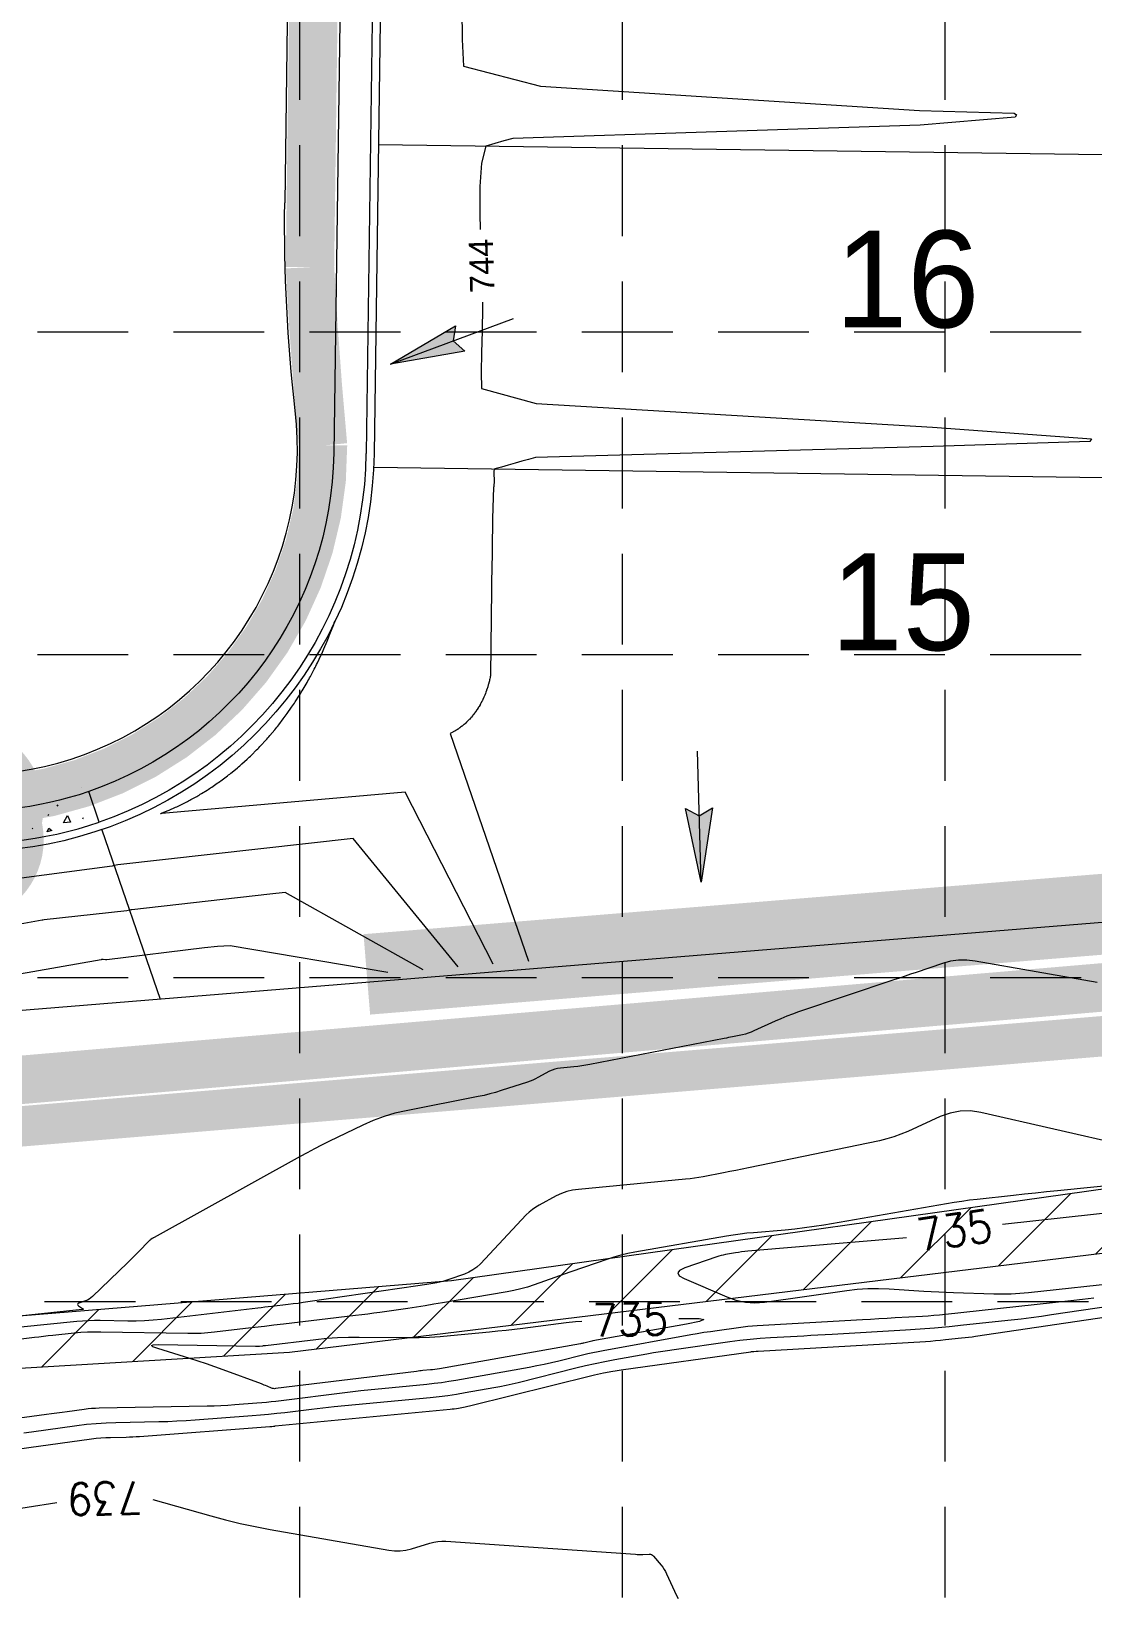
# Model space of a CAD drawing. Header units: feet. Extents: x 46644 to 49208, y 46045 to 47649.
# Drawn here: x 48372.6 to 48504.1, y 46330.1 to 46524.1 of the extents above; entities that cross this region are included whole.
import ezdxf
from ezdxf.enums import TextEntityAlignment as Align

# ---------------------------------------------------------------- set-up
doc = ezdxf.new("R2010")
doc.units = ezdxf.units.FT
doc.header["$MEASUREMENT"] = 0
doc.linetypes.add('DGN Style 3', pattern=[33.544038, 23.960027, -9.584011])
doc.linetypes.add('HIDDEN', pattern=[0.375, 0.25, -0.125])
for name, color, linetype, lineweight in [('06213 - LEVE 12', 1, 'Continuous', 0), ('EC', 35, 'Continuous', 0), ('Level 11', 1, 'Continuous', 0), ('Level 13', 1, 'Continuous', 0), ('Level 15', 1, 'Continuous', 0), ('Level 29', 1, 'Continuous', 0), ('Level 4', 1, 'Continuous', 0), ('Level 45', 1, 'Continuous', 0), ('Level 52', 1, 'Continuous', 0), ('LIMITS OF DISTURBANCE', 1, 'HIDDEN', 0), ('PC', 35, 'Continuous', 0), ('STORM', 5, 'Continuous', 0), ('WATER', 5, 'Continuous', 0)]:
    doc.layers.add(name, color=color, linetype=linetype, lineweight=lineweight)
for name, color, linetype in [('EROSION BLANKET', 84, 'Continuous'), ('GRID', 254, 'HIDDEN'), ('LEGEND', 7, 'Continuous'), ('SILT FENCE', 200, 'Continuous')]:
    doc.layers.add(name, color=color, linetype=linetype)
doc.styles.add('Style-STANDARD', font='STANDARD.shx')
doc.styles.add('Style-WORKING', font='WORKING.shx')
doc.styles.add('SURVEY', font='surveyor.shx')

msp = doc.modelspace()

# ---------------------------------------------------------------- hatches: boundary and pattern name
at = {"layer": 'Level 15', "linetype": 'Continuous', "lineweight": 0}
h = msp.add_hatch(dxfattribs=at)
h.set_pattern_fill('CONCRT', style=0)
h.set_pattern_definition([(65.009, (48352.87474, 46440.192), (-8.5075, -16.5926), [0.49254, -100.1936]), (-37.1792, (48353.0828, 46440.6384), (-42.5375, 33.1852), [0.44947, -95.6504]), (-161.993, (48353.441, 46440.3668), (-17.015, -8.2963), [0.5926, -26.2445]), (81.6658, (48355.3871, 46438.3651), (-8.5075, -49.7778), [1.0248, -57.6691]), (-47.0086, (48355.5357, 46439.3791), (-76.5675, 82.963), [0.9081, -123.85574]), (-156.0941, (48356.1549, 46438.71484), (-76.5675, -33.1852), [0.826, -101.53803]), (62.854, (48351.0064, 46442.5805), (0, -8.2963), [1.0248, -17.6217]), (-65.4985, (48351.474, 46443.4924), (-25.5225, 58.0741), [0.9248, -81.131]), (-174.9338, (48351.8576, 46442.6509), (-8.5075, 0), [0.83634, -93.1132]), (-56.873, (48355.6241, 46441.9233), (-42.5375, 66.3704), [0.1281, -108.84326]), (66.2754, (48357.6132, 46443.4684), (-17.015, -41.4815), [0.1749, -63.2601]), (66.2754, (48354.8426, 46436.4887), (-17.015, -41.4815), [0.1749, -63.2601]), (66.2754, (48353.2264, 46438.5488), (-17.015, -41.4815), [0.1749, -63.2601]), (-83.4998, (48357.449, 46438.1027), (0, -8.2963), [0.1608, -74.989]), (66.2754, (48353.404, 46443.06), (-17.015, -41.4815), [0.1749, -63.2601]), (66.2754, (48350.5269, 46439.277), (-17.015, -41.4815), [0.1749, -63.2601]), (65.009, (48350.56244, 46437.4122), (-8.5075, -16.5926), [0.49254, -100.1936]), (-37.1792, (48350.7705, 46437.8586), (-42.5375, 33.1852), [0.44947, -95.6504]), (-161.993, (48351.1286, 46437.587), (-17.015, -8.2963), [0.5926, -26.2445]), (65.009, (48357.48894, 46441.4615), (-8.5075, -16.5926), [0.49254, -100.1936]), (-37.1792, (48357.697, 46441.90795), (-42.5375, 33.1852), [0.44947, -95.6504]), (-161.993, (48358.0551, 46441.6363), (-17.015, -8.2963), [0.5926, -26.2445]), (-56.873, (48350.2248, 46444.7445), (-42.5375, 66.3704), [0.1281, -108.84326]), (-56.873, (48358.66124, 46444.785), (-42.5375, 66.3704), [0.1281, -108.84326])])
edge = h.paths.add_edge_path()
edge.add_arc((48365.04, 46472.44), 45, 187.4576, 288.966, ccw=False)
edge.add_line((48320.42, 46466.6), (48316.46, 46466.08))
edge.add_arc((48365.04, 46472.44), 49, 187.4576, 288.966)
edge.add_line((48380.97, 46426.1), (48379.67, 46429.88))
at = {"layer": 'Level 52', "linetype": 'Continuous', "lineweight": 0}
for points in [[(48425.12, 46487.61), (48424.84, 46485.72), (48426.29, 46484.47), (48417.09, 46482.83)], [(48453.65, 46427.77), (48455.34, 46426.89), (48457, 46427.86), (48455.57, 46418.63)]]:
    msp.add_hatch(color=7, dxfattribs=at).paths.add_polyline_path(points)
at = {"layer": 'WATER', "linetype": 'Continuous', "lineweight": 0}
h = msp.add_hatch(dxfattribs=at)
h.set_pattern_fill('ANSI31', color=5, scale=60, style=0)
h.paths.add_polyline_path([(48629.77, 46329.87), (48596.32, 46378.16), (48519.78, 46382.62), (48424.65, 46369.25), (48315.4, 46360.33), (48151.38, 46359.72), (48117.82, 46367.08), (48083.44, 46350.31), (48063.38, 46344.17), (48022.45, 46343.76), (47970.79, 46345.29), (47909.81, 46340.79), (47832.98, 46331.83), (47785.1, 46328.51), (47682.89, 46315.66), (47602.11, 46320.65), (47487.5, 46356.66), (47364.2, 46436.32), (47309.48, 46412.88), (47202.47, 46323.17), (47211.19, 46318.58), (47202.93, 46315.83), (47213.94, 46313.54), (47207.52, 46309.41), (47312.93, 46404.75), (47361.71, 46423.58), (47496.18, 46347.12), (47602.62, 46314.56), (47679.02, 46309.52), (47740.12, 46313.78), (47833.87, 46324.3), (47878.73, 46331.53), (47970.78, 46339.89), (48046.54, 46335.88), (48065.49, 46335.63), (48096.83, 46350.78), (48119.82, 46356.85), (48176.25, 46350.54), (48298.04, 46354.08), (48404.55, 46360.41), (48522.91, 46374.82), (48593.15, 46371.79), (48632.07, 46317.74), (48628.78, 46325.57), (48634.34, 46324.31)])

# ---------------------------------------------------------------- linework, layer by layer
at = {"layer": '06213 - LEVE 12', "color": 7, "linetype": 'Continuous', "lineweight": 0}
for p, q in [((48419.45, 46790.04), (48415.04, 46471.75)), ((48415.57, 46510.06), (48546.56, 46508.25)), ((48415.02, 46470.07), (48546, 46468.25)), ((48381.29, 46425.15), (48388.52, 46404.13))]:
    msp.add_line(p, q, dxfattribs=at)
at = {"layer": '06213 - LEVE 12', "color": 7, "linetype": 'Continuous', "lineweight": 0, "extrusion": (0, 0, -1)}
msp.add_arc((-48365.04, 46472.44), 50, 180.7945, 34.6091, dxfattribs=at)
at = {"layer": 'EC', "color": 35, "linetype": 'DGN Style 3', "lineweight": 0}
for p, q in [((48485.49, 46408.57), (48482.24, 46407.47)), ((48486.48, 46408.84), (48485.49, 46408.57)), ((48487.49, 46408.98), (48486.48, 46408.84)), ((48488.51, 46408.99), (48487.49, 46408.98)), ((48489.54, 46408.87), (48488.51, 46408.99)), ((48504.67, 46406.2), (48489.54, 46408.87)), ((48479.45, 46406.54), (48467.66, 46402.57)), ((48480.15, 46406.77), (48479.45, 46406.54)), ((48480.85, 46407.01), (48480.15, 46406.77)), ((48481.54, 46407.24), (48480.85, 46407.01)), ((48482.24, 46407.47), (48481.54, 46407.24)), ((48467.66, 46402.57), (48466.92, 46402.31)), ((48464.75, 46401.41), (48462.12, 46400.21)), ((48465.47, 46401.73), (48464.75, 46401.41)), ((48466.19, 46402.03), (48465.47, 46401.73)), ((48466.92, 46402.31), (48466.19, 46402.03)), ((48458.45, 46399.28), (48441.79, 46396.06)), ((48458.71, 46399.33), (48458.45, 46399.28)), ((48458.97, 46399.39), (48458.71, 46399.33)), ((48459.23, 46399.44), (48458.97, 46399.39)), ((48459.48, 46399.49), (48459.23, 46399.44)), ((48460.69, 46399.74), (48459.48, 46399.49)), ((48461.06, 46399.83), (48460.69, 46399.74)), ((48461.42, 46399.93), (48461.06, 46399.83)), ((48461.77, 46400.06), (48461.42, 46399.93)), ((48462.12, 46400.21), (48461.77, 46400.06)), ((48436.8, 46395.21), (48435.34, 46394.44)), ((48437.12, 46395.36), (48436.8, 46395.21)), ((48437.44, 46395.48), (48437.12, 46395.36)), ((48437.78, 46395.56), (48437.44, 46395.48)), ((48438.13, 46395.61), (48437.78, 46395.56)), ((48439.78, 46395.77), (48438.13, 46395.61)), ((48440.29, 46395.82), (48439.78, 46395.77)), ((48440.79, 46395.89), (48440.29, 46395.82)), ((48441.29, 46395.97), (48440.79, 46395.89)), ((48441.79, 46396.06), (48441.29, 46395.97)), ((48430.79, 46392.81), (48430.09, 46392.6)), ((48434.05, 46393.88), (48430.79, 46392.81)), ((48434.38, 46394), (48434.05, 46393.88)), ((48434.71, 46394.13), (48434.38, 46394)), ((48435.03, 46394.28), (48434.71, 46394.13)), ((48435.34, 46394.44), (48435.03, 46394.28)), ((48427.95, 46392.07), (48419.02, 46390.33)), ((48428.67, 46392.23), (48427.95, 46392.07)), ((48429.38, 46392.4), (48428.67, 46392.23)), ((48430.09, 46392.6), (48429.38, 46392.4)), ((48414.94, 46389.11), (48413.64, 46388.53)), ((48416.27, 46389.61), (48414.94, 46389.11)), ((48417.63, 46390.01), (48416.27, 46389.61)), ((48419.02, 46390.33), (48417.63, 46390.01)), ((48485.2, 46389.59), (48481.22, 46387.76)), ((48486.43, 46390.04), (48485.2, 46389.59)), ((48487.68, 46390.28), (48486.43, 46390.04)), ((48488.96, 46390.3), (48487.68, 46390.28)), ((48490.25, 46390.11), (48488.96, 46390.3)), ((48511.07, 46385.36), (48490.25, 46390.11)), ((48413.64, 46388.53), (48409.43, 46386.49)), ((48479.48, 46387.08), (48478.58, 46386.82)), ((48480.35, 46387.4), (48479.48, 46387.08)), ((48481.22, 46387.76), (48480.35, 46387.4)), ((48406.75, 46385.12), (48405.87, 46384.64)), ((48407.64, 46385.59), (48406.75, 46385.12)), ((48408.53, 46386.04), (48407.64, 46385.59)), ((48409.43, 46386.49), (48408.53, 46386.04)), ((48477.67, 46386.6), (48461.45, 46383.25)), ((48478.58, 46386.82), (48477.67, 46386.6)), ((48405.87, 46384.64), (48387.76, 46374.62)), ((48460.68, 46383.09), (48459.9, 46382.93)), ((48461.45, 46383.25), (48460.68, 46383.09)), ((48453.65, 46381.83), (48440.36, 46380.58)), ((48454.2, 46381.89), (48453.65, 46381.83)), ((48454.75, 46381.96), (48454.2, 46381.89)), ((48455.29, 46382.04), (48454.75, 46381.96)), ((48455.83, 46382.14), (48455.29, 46382.04)), ((48458.36, 46382.63), (48455.83, 46382.14)), ((48459.13, 46382.78), (48458.36, 46382.63)), ((48459.9, 46382.93), (48459.13, 46382.78)), ((48514.8, 46381.94), (48499.75, 46380.4)), ((48437.62, 46379.76), (48435.51, 46378.63)), ((48438.27, 46380.07), (48437.62, 46379.76)), ((48438.95, 46380.31), (48438.27, 46380.07)), ((48439.65, 46380.48), (48438.95, 46380.31)), ((48440.36, 46380.58), (48439.65, 46380.48)), ((48488.86, 46379.22), (48487.9, 46379.09)), ((48489.81, 46379.33), (48488.86, 46379.22)), ((48494.28, 46379.82), (48489.81, 46379.33)), ((48495.65, 46379.97), (48494.28, 46379.82)), ((48497.01, 46380.12), (48495.65, 46379.97)), ((48498.38, 46380.26), (48497.01, 46380.12)), ((48499.75, 46380.4), (48498.38, 46380.26)), ((48433.91, 46377.41), (48428.21, 46371.36)), ((48434.27, 46377.76), (48433.91, 46377.41)), ((48434.66, 46378.09), (48434.27, 46377.76)), ((48435.07, 46378.38), (48434.66, 46378.09)), ((48435.51, 46378.63), (48435.07, 46378.38)), ((48486, 46378.79), (48470.78, 46376.15)), ((48486.95, 46378.95), (48486, 46378.79)), ((48487.9, 46379.09), (48486.95, 46378.95)), ((48513.65, 46378.49), (48492.93, 46376.21)), ((48466, 46375.54), (48462.08, 46375.21)), ((48467.2, 46375.65), (48466, 46375.54)), ((48468.4, 46375.79), (48467.2, 46375.65)), ((48469.59, 46375.96), (48468.4, 46375.79)), ((48470.78, 46376.15), (48469.59, 46375.96)), ((48387.24, 46374.27), (48385.77, 46372.77)), ((48387.27, 46374.3), (48387.24, 46374.27)), ((48387.31, 46374.33), (48387.27, 46374.3)), ((48387.34, 46374.36), (48387.31, 46374.33)), ((48387.38, 46374.38), (48387.34, 46374.36)), ((48387.55, 46374.49), (48387.38, 46374.38)), ((48387.6, 46374.52), (48387.55, 46374.49)), ((48387.65, 46374.56), (48387.6, 46374.52)), ((48387.71, 46374.59), (48387.65, 46374.56)), ((48387.76, 46374.62), (48387.71, 46374.59)), ((48458.73, 46374.78), (48447.38, 46372.8)), ((48459.56, 46374.92), (48458.73, 46374.78)), ((48460.4, 46375.03), (48459.56, 46374.92)), ((48461.24, 46375.13), (48460.4, 46375.03)), ((48462.08, 46375.21), (48461.24, 46375.13)), ((48480.58, 46374.51), (48461.36, 46372.91)), ((48481.05, 46374.55), (48480.58, 46374.51)), ((48384.48, 46371.49), (48380.15, 46367.29)), ((48384.81, 46371.81), (48384.48, 46371.49)), ((48385.13, 46372.13), (48384.81, 46371.81)), ((48385.45, 46372.45), (48385.13, 46372.13)), ((48385.77, 46372.77), (48385.45, 46372.45)), ((48443.9, 46371.9), (48441.11, 46370.93)), ((48444.76, 46372.18), (48443.9, 46371.9)), ((48445.62, 46372.42), (48444.76, 46372.18)), ((48446.5, 46372.63), (48445.62, 46372.42)), ((48447.38, 46372.8), (48446.5, 46372.63)), ((48457.53, 46372.22), (48453.54, 46370.84)), ((48457.79, 46372.31), (48457.53, 46372.22)), ((48458.05, 46372.38), (48457.79, 46372.31)), ((48458.31, 46372.44), (48458.05, 46372.38)), ((48458.58, 46372.49), (48458.31, 46372.44)), ((48459.83, 46372.71), (48458.58, 46372.49)), ((48460.21, 46372.77), (48459.83, 46372.71)), ((48460.59, 46372.83), (48460.21, 46372.77)), ((48460.98, 46372.87), (48460.59, 46372.83)), ((48461.36, 46372.91), (48460.98, 46372.87)), ((48426.24, 46370.08), (48424.31, 46369.39)), ((48426.79, 46370.31), (48426.24, 46370.08)), ((48427.3, 46370.6), (48426.79, 46370.31)), ((48427.78, 46370.95), (48427.3, 46370.6)), ((48428.21, 46371.36), (48427.78, 46370.95)), ((48438.73, 46370.1), (48434.89, 46368.74)), ((48439.32, 46370.31), (48438.73, 46370.1)), ((48439.92, 46370.52), (48439.32, 46370.31)), ((48440.51, 46370.73), (48439.92, 46370.52)), ((48441.11, 46370.93), (48440.51, 46370.73)), ((48452.89, 46370.54), (48452.67, 46370.22)), ((48452.67, 46370.22), (48452.87, 46369.88)), ((48452.87, 46369.88), (48453.49, 46369.53)), ((48453.54, 46370.84), (48452.89, 46370.54)), ((48453.49, 46369.53), (48458.76, 46367.24)), ((48496.16, 46367.81), (48511.53, 46369.47)), ((48420.48, 46368.62), (48406.84, 46366.63)), ((48420.75, 46368.66), (48420.48, 46368.62)), ((48421.02, 46368.7), (48420.75, 46368.66)), ((48421.29, 46368.75), (48421.02, 46368.7)), ((48421.56, 46368.79), (48421.29, 46368.75)), ((48422.81, 46369), (48421.56, 46368.79)), ((48423.19, 46369.08), (48422.81, 46369)), ((48423.57, 46369.17), (48423.19, 46369.08)), ((48431.53, 46367.87), (48423.51, 46366.51)), ((48423.95, 46369.27), (48423.57, 46369.17)), ((48424.31, 46369.39), (48423.95, 46369.27)), ((48432.38, 46368.03), (48431.53, 46367.87)), ((48433.23, 46368.23), (48432.38, 46368.03)), ((48434.06, 46368.47), (48433.23, 46368.23)), ((48434.89, 46368.74), (48434.06, 46368.47)), ((48463.45, 46366.61), (48473.62, 46368.05)), ((48473.62, 46368.05), (48474.93, 46368.2)), ((48474.93, 46368.2), (48476.24, 46368.28)), ((48476.24, 46368.28), (48477.56, 46368.3)), ((48477.56, 46368.3), (48478.87, 46368.25)), ((48478.87, 46368.25), (48483.18, 46367.98)), ((48483.18, 46367.98), (48484.1, 46367.93)), ((48484.1, 46367.93), (48485.03, 46367.88)), ((48485.03, 46367.88), (48485.95, 46367.84)), ((48485.95, 46367.84), (48486.87, 46367.81)), ((48486.87, 46367.81), (48491.88, 46367.64)), ((48491.88, 46367.64), (48492.95, 46367.63)), ((48492.95, 46367.63), (48494.02, 46367.65)), ((48494.02, 46367.65), (48495.09, 46367.71)), ((48495.09, 46367.71), (48496.16, 46367.81)), ((48378.87, 46365.67), (48363.96, 46364.14)), ((48378.32, 46366.39), (48378.27, 46366.32)), ((48378.27, 46366.32), (48378.31, 46366.23)), ((48378.31, 46366.23), (48378.42, 46366.14)), ((48378.45, 46366.46), (48378.32, 46366.39)), ((48378.42, 46366.14), (48378.91, 46365.83)), ((48379.27, 46366.75), (48378.45, 46366.46)), ((48378.97, 46365.69), (48378.87, 46365.67)), ((48378.91, 46365.83), (48378.99, 46365.77)), ((48379.01, 46365.72), (48378.97, 46365.69)), ((48378.99, 46365.77), (48379.01, 46365.72)), ((48379.51, 46366.85), (48379.27, 46366.75)), ((48379.74, 46366.97), (48379.51, 46366.85)), ((48379.95, 46367.12), (48379.74, 46366.97)), ((48380.15, 46367.29), (48379.95, 46367.12)), ((48400.63, 46365.86), (48388.68, 46364.46)), ((48401.06, 46365.91), (48400.63, 46365.86)), ((48401.49, 46365.96), (48401.06, 46365.91)), ((48401.92, 46366.01), (48401.49, 46365.96)), ((48402.36, 46366.06), (48401.92, 46366.01)), ((48404.37, 46366.3), (48402.36, 46366.06)), ((48404.99, 46366.38), (48404.37, 46366.3)), ((48405.61, 46366.45), (48404.99, 46366.38)), ((48406.23, 46366.54), (48405.61, 46366.45)), ((48406.84, 46366.63), (48406.23, 46366.54)), ((48419.24, 46365.83), (48415.75, 46365.32)), ((48420.31, 46365.99), (48419.24, 46365.83)), ((48421.38, 46366.16), (48420.31, 46365.99)), ((48422.45, 46366.33), (48421.38, 46366.16)), ((48423.51, 46366.51), (48422.45, 46366.33)), ((48458.76, 46367.24), (48459.9, 46366.84)), ((48459.9, 46366.84), (48461.06, 46366.6)), ((48461.06, 46366.6), (48462.24, 46366.52)), ((48462.24, 46366.52), (48463.45, 46366.61)), ((48485.85, 46365.11), (48501.41, 46366.79)), ((48499.01, 46365.05), (48509.82, 46366.64)), ((48501.41, 46366.79), (48502.84, 46366.95)), ((48502.84, 46366.95), (48504.27, 46367.13)), ((48378.18, 46364.19), (48371.27, 46363.48)), ((48378.91, 46364.25), (48378.18, 46364.19)), ((48379.64, 46364.3), (48378.91, 46364.25)), ((48380.37, 46364.32), (48379.64, 46364.3)), ((48381.1, 46364.31), (48380.37, 46364.32)), ((48384.51, 46364.25), (48381.1, 46364.31)), ((48385.56, 46364.25), (48384.51, 46364.25)), ((48386.6, 46364.29), (48385.56, 46364.25)), ((48387.64, 46364.36), (48386.6, 46364.29)), ((48388.68, 46364.46), (48387.64, 46364.36)), ((48402.62, 46363.73), (48401.45, 46363.59)), ((48403.8, 46363.87), (48402.62, 46363.73)), ((48412.75, 46364.93), (48403.8, 46363.87)), ((48413.51, 46365.02), (48412.75, 46364.93)), ((48414.25, 46365.11), (48413.51, 46365.02)), ((48415, 46365.22), (48414.25, 46365.11)), ((48415.75, 46365.32), (48415, 46365.22)), ((48433.48, 46363.38), (48438.85, 46364.06)), ((48438.85, 46364.06), (48440, 46364.19)), ((48440, 46364.19), (48440.81, 46364.25)), ((48453.76, 46363.88), (48442.17, 46361.79)), ((48452.81, 46364.56), (48453.69, 46364.58)), ((48453.69, 46364.58), (48455.34, 46364.56)), ((48455.37, 46364.21), (48453.76, 46363.88)), ((48455.34, 46364.56), (48455.9, 46364.44)), ((48455.9, 46364.44), (48455.37, 46364.21)), ((48461.36, 46363.61), (48461.93, 46363.66)), ((48461.93, 46363.66), (48462.51, 46363.7)), ((48462.51, 46363.7), (48475.56, 46364.44)), ((48475.56, 46364.44), (48476.59, 46364.5)), ((48476.59, 46364.5), (48477.61, 46364.56)), ((48477.61, 46364.56), (48478.63, 46364.62)), ((48478.63, 46364.62), (48479.65, 46364.68)), ((48479.65, 46364.68), (48483, 46364.87)), ((48483, 46364.87), (48483.71, 46364.92)), ((48483.71, 46364.92), (48484.43, 46364.97)), ((48484.43, 46364.97), (48485.14, 46365.04)), ((48485.14, 46365.04), (48485.85, 46365.11)), ((48486.32, 46363.59), (48488.12, 46363.77)), ((48488.12, 46363.77), (48493.99, 46364.41)), ((48489.59, 46362.38), (48510.12, 46365.4)), ((48493.99, 46364.41), (48495.24, 46364.55)), ((48495.24, 46364.55), (48496.5, 46364.7)), ((48496.5, 46364.7), (48497.75, 46364.87)), ((48497.75, 46364.87), (48499.01, 46365.05)), ((48372.93, 46362.21), (48360.53, 46360.62)), ((48373.5, 46362.28), (48372.93, 46362.21)), ((48374.07, 46362.35), (48373.5, 46362.28)), ((48374.64, 46362.42), (48374.07, 46362.35)), ((48375.21, 46362.48), (48374.64, 46362.42)), ((48377.88, 46362.75), (48375.21, 46362.48)), ((48378.7, 46362.82), (48377.88, 46362.75)), ((48379.52, 46362.87), (48378.7, 46362.82)), ((48380.34, 46362.89), (48379.52, 46362.87)), ((48381.16, 46362.89), (48380.34, 46362.89)), ((48391.94, 46362.7), (48381.16, 46362.89)), ((48392.77, 46362.7), (48391.94, 46362.7)), ((48393.6, 46362.73), (48392.77, 46362.7)), ((48394.43, 46362.78), (48393.6, 46362.73)), ((48395.25, 46362.87), (48394.43, 46362.78)), ((48399.09, 46363.32), (48395.25, 46362.87)), ((48400.27, 46363.45), (48399.09, 46363.32)), ((48401.45, 46363.59), (48400.27, 46363.45)), ((48401.57, 46361.24), (48407.83, 46361.98)), ((48407.83, 46361.98), (48409.17, 46362.12)), ((48409.17, 46362.12), (48410.51, 46362.21)), ((48410.51, 46362.21), (48411.86, 46362.26)), ((48411.86, 46362.26), (48413.21, 46362.27)), ((48413.21, 46362.27), (48419.3, 46362.22)), ((48419.3, 46362.22), (48420.61, 46362.22)), ((48420.61, 46362.22), (48421.91, 46362.26)), ((48421.91, 46362.26), (48423.22, 46362.34)), ((48423.22, 46362.34), (48424.52, 46362.45)), ((48424.52, 46362.45), (48429.35, 46362.92)), ((48429.35, 46362.92), (48430.38, 46363.03)), ((48430.38, 46363.03), (48431.41, 46363.14)), ((48431.41, 46363.14), (48432.45, 46363.26)), ((48432.45, 46363.26), (48433.48, 46363.38)), ((48441.71, 46361.7), (48441.55, 46361.66)), ((48441.86, 46361.73), (48441.71, 46361.7)), ((48442.02, 46361.76), (48441.86, 46361.73)), ((48442.17, 46361.79), (48442.02, 46361.76)), ((48443.44, 46360.62), (48454.29, 46362.58)), ((48452.25, 46360.74), (48459.13, 46361.71)), ((48454.29, 46362.58), (48455.1, 46362.72)), ((48455.1, 46362.72), (48455.92, 46362.86)), ((48455.92, 46362.86), (48456.73, 46362.98)), ((48456.73, 46362.98), (48457.55, 46363.1)), ((48457.55, 46363.1), (48460.21, 46363.47)), ((48459.13, 46361.71), (48460.38, 46361.87)), ((48460.21, 46363.47), (48460.78, 46363.55)), ((48460.38, 46361.87), (48461.64, 46362.01)), ((48460.78, 46363.55), (48461.36, 46363.61)), ((48461.64, 46362.01), (48462.9, 46362.12)), ((48462.64, 46360.53), (48483.39, 46361.74)), ((48462.9, 46362.12), (48464.16, 46362.21)), ((48464.16, 46362.21), (48468.29, 46362.44)), ((48468.29, 46362.44), (48469.18, 46362.49)), ((48469.18, 46362.49), (48470.06, 46362.54)), ((48470.06, 46362.54), (48470.95, 46362.59)), ((48470.95, 46362.59), (48471.83, 46362.64)), ((48471.83, 46362.64), (48480.92, 46363.17)), ((48480.92, 46363.17), (48482.72, 46363.29)), ((48482.72, 46363.29), (48484.52, 46363.43)), ((48483.39, 46361.74), (48484, 46361.78)), ((48484, 46361.78), (48484.62, 46361.83)), ((48484.52, 46363.43), (48486.32, 46363.59)), ((48484.62, 46361.83), (48485.24, 46361.88)), ((48485.24, 46361.88), (48485.86, 46361.95)), ((48485.86, 46361.95), (48487.87, 46362.16)), ((48487.87, 46362.16), (48488.3, 46362.21)), ((48488.3, 46362.21), (48488.73, 46362.27)), ((48488.73, 46362.27), (48489.16, 46362.32)), ((48489.16, 46362.32), (48489.59, 46362.38)), ((48387.43, 46361.23), (48387.66, 46361.32)), ((48387.62, 46361.07), (48387.43, 46361.23)), ((48388.25, 46360.84), (48387.62, 46361.07)), ((48387.66, 46361.32), (48388.33, 46361.34)), ((48392.2, 46359.61), (48388.25, 46360.84)), ((48388.33, 46361.34), (48400.36, 46361.13)), ((48400.36, 46361.13), (48400.48, 46361.13)), ((48400.48, 46361.13), (48400.6, 46361.14)), ((48400.6, 46361.14), (48400.72, 46361.14)), ((48400.72, 46361.14), (48400.84, 46361.16)), ((48400.84, 46361.16), (48401.23, 46361.2)), ((48401.23, 46361.2), (48401.32, 46361.21)), ((48401.32, 46361.21), (48401.4, 46361.22)), ((48401.4, 46361.22), (48401.49, 46361.23)), ((48401.49, 46361.23), (48401.57, 46361.24)), ((48440.62, 46361.44), (48423.15, 46358.35)), ((48437.93, 46359.33), (48440.89, 46360.07)), ((48440.73, 46361.46), (48440.62, 46361.44)), ((48440.83, 46361.48), (48440.73, 46361.46)), ((48440.94, 46361.51), (48440.83, 46361.48)), ((48440.89, 46360.07), (48441.52, 46360.23)), ((48441.05, 46361.53), (48440.94, 46361.51)), ((48441.55, 46361.66), (48441.05, 46361.53)), ((48441.52, 46360.23), (48442.16, 46360.37)), ((48442.16, 46360.37), (48442.8, 46360.5)), ((48442.8, 46360.5), (48443.44, 46360.62)), ((48444.87, 46359.48), (48448.84, 46360.2)), ((48445.68, 46358.21), (48461.74, 46360.46)), ((48448.84, 46360.2), (48449.69, 46360.35)), ((48449.69, 46360.35), (48450.54, 46360.49)), ((48450.54, 46360.49), (48451.4, 46360.62)), ((48451.4, 46360.62), (48452.25, 46360.74)), ((48461.74, 46360.46), (48461.83, 46360.48)), ((48461.83, 46360.48), (48461.92, 46360.49)), ((48461.92, 46360.49), (48462.01, 46360.49)), ((48462.01, 46360.49), (48462.1, 46360.5)), ((48462.1, 46360.5), (48462.39, 46360.52)), ((48462.39, 46360.52), (48462.45, 46360.52)), ((48462.45, 46360.52), (48462.52, 46360.52)), ((48462.52, 46360.52), (48462.58, 46360.53)), ((48462.58, 46360.53), (48462.64, 46360.53)), ((48393.23, 46359.28), (48392.2, 46359.61)), ((48394.27, 46358.94), (48393.23, 46359.28)), ((48395.29, 46358.58), (48394.27, 46358.94)), ((48396.32, 46358.21), (48395.29, 46358.58)), ((48401.08, 46356.46), (48396.32, 46358.21)), ((48420.29, 46358.02), (48402.83, 46355.88)), ((48420.49, 46358.04), (48420.29, 46358.02)), ((48420.69, 46358.07), (48420.49, 46358.04)), ((48420.89, 46358.09), (48420.69, 46358.07)), ((48421.09, 46358.11), (48420.89, 46358.09)), ((48422.02, 46358.2), (48421.09, 46358.11)), ((48422.3, 46358.23), (48422.02, 46358.2)), ((48422.59, 46358.26), (48422.3, 46358.23)), ((48422.87, 46358.3), (48422.59, 46358.26)), ((48423.15, 46358.35), (48422.87, 46358.3)), ((48425.19, 46356.95), (48434.28, 46358.56)), ((48432.9, 46356.66), (48440.05, 46358.45)), ((48434.28, 46358.56), (48435.2, 46358.73)), ((48435.2, 46358.73), (48436.11, 46358.91)), ((48436.11, 46358.91), (48437.02, 46359.12)), ((48437.02, 46359.12), (48437.93, 46359.33)), ((48440.05, 46358.45), (48441.25, 46358.74)), ((48441.25, 46358.74), (48442.45, 46359.01)), ((48442.45, 46359.01), (48443.66, 46359.25)), ((48443.1, 46357.76), (48443.46, 46357.83)), ((48443.46, 46357.83), (48444.65, 46358.05)), ((48443.66, 46359.25), (48444.87, 46359.48)), ((48444.65, 46358.05), (48444.91, 46358.09)), ((48444.91, 46358.09), (48445.17, 46358.13)), ((48445.17, 46358.13), (48445.42, 46358.17)), ((48445.42, 46358.17), (48445.68, 46358.21)), ((48401.26, 46356.39), (48401.08, 46356.46)), ((48401.43, 46356.33), (48401.26, 46356.39)), ((48401.6, 46356.26), (48401.43, 46356.33)), ((48401.77, 46356.19), (48401.6, 46356.26)), ((48402.33, 46355.95), (48401.77, 46356.19)), ((48402.45, 46355.91), (48402.33, 46355.95)), ((48402.57, 46355.88), (48402.45, 46355.91)), ((48402.7, 46355.87), (48402.57, 46355.88)), ((48402.83, 46355.88), (48402.7, 46355.87)), ((48414.69, 46355.77), (48415.99, 46355.91)), ((48415.99, 46355.91), (48417.3, 46356.04)), ((48417.3, 46356.04), (48421.56, 46356.45)), ((48421.56, 46356.45), (48422.47, 46356.55)), ((48422.47, 46356.55), (48423.38, 46356.66)), ((48423.38, 46356.66), (48424.29, 46356.8)), ((48424.29, 46356.8), (48425.19, 46356.95)), ((48426.35, 46355.39), (48429.89, 46356.01)), ((48427.04, 46353.77), (48442.02, 46357.52)), ((48429.89, 46356.01), (48430.64, 46356.15)), ((48430.64, 46356.15), (48431.4, 46356.31)), ((48431.4, 46356.31), (48432.15, 46356.48)), ((48432.15, 46356.48), (48432.9, 46356.66)), ((48442.02, 46357.52), (48442.38, 46357.61)), ((48442.38, 46357.61), (48442.74, 46357.69)), ((48442.74, 46357.69), (48443.1, 46357.76)), ((48397.76, 46353.9), (48400.52, 46354.11)), ((48400.52, 46354.11), (48401.11, 46354.16)), ((48401.11, 46354.16), (48401.7, 46354.21)), ((48401.7, 46354.21), (48402.29, 46354.28)), ((48402.29, 46354.28), (48402.88, 46354.34)), ((48402.88, 46354.34), (48412.08, 46355.47)), ((48410.09, 46353.65), (48422, 46354.79)), ((48412.08, 46355.47), (48413.38, 46355.63)), ((48413.38, 46355.63), (48414.69, 46355.77)), ((48422, 46354.79), (48423.09, 46354.91)), ((48423.09, 46354.91), (48424.18, 46355.05)), ((48424.18, 46355.05), (48425.27, 46355.21)), ((48425.27, 46355.21), (48426.35, 46355.39)), ((48361.93, 46351.03), (48374.42, 46352.7)), ((48374.42, 46352.7), (48375.06, 46352.79)), ((48375.06, 46352.79), (48375.71, 46352.88)), ((48375.71, 46352.88), (48376.36, 46352.96)), ((48376.36, 46352.96), (48377.01, 46353.05)), ((48377.01, 46353.05), (48379.12, 46353.35)), ((48379.12, 46353.35), (48379.58, 46353.41)), ((48379.58, 46353.41), (48380.03, 46353.45)), ((48380.03, 46353.45), (48380.49, 46353.48)), ((48380.49, 46353.48), (48380.95, 46353.49)), ((48380.95, 46353.49), (48394.37, 46353.74)), ((48391.74, 46351.93), (48392.88, 46352.01)), ((48392.88, 46352.01), (48399.94, 46352.54)), ((48394.37, 46353.74), (48395.22, 46353.76)), ((48395.22, 46353.76), (48396.06, 46353.8)), ((48396.06, 46353.8), (48396.91, 46353.84)), ((48396.91, 46353.84), (48397.76, 46353.9)), ((48399.94, 46352.54), (48400.95, 46352.62)), ((48400.95, 46352.62), (48401.96, 46352.72)), ((48401.96, 46352.72), (48402.97, 46352.82)), ((48402.77, 46351.25), (48424.47, 46353.33)), ((48402.97, 46352.82), (48403.98, 46352.94)), ((48403.98, 46352.94), (48407.27, 46353.34)), ((48407.27, 46353.34), (48407.97, 46353.43)), ((48407.97, 46353.43), (48408.68, 46353.51)), ((48408.68, 46353.51), (48409.39, 46353.58)), ((48409.39, 46353.58), (48410.09, 46353.65)), ((48424.47, 46353.33), (48424.72, 46353.36)), ((48424.72, 46353.36), (48424.98, 46353.39)), ((48424.98, 46353.39), (48425.24, 46353.43)), ((48425.24, 46353.43), (48425.49, 46353.47)), ((48425.49, 46353.47), (48426.33, 46353.62)), ((48426.33, 46353.62), (48426.51, 46353.65)), ((48426.51, 46353.65), (48426.68, 46353.69)), ((48426.68, 46353.69), (48426.86, 46353.73)), ((48426.86, 46353.73), (48427.04, 46353.77)), ((48371.61, 46350.39), (48372.59, 46350.53)), ((48372.59, 46350.53), (48378.2, 46351.31)), ((48378.2, 46351.31), (48379.4, 46351.46)), ((48379.4, 46351.46), (48380.61, 46351.58)), ((48380.61, 46351.58), (48381.82, 46351.65)), ((48381.82, 46351.65), (48383.03, 46351.69)), ((48383.03, 46351.69), (48388.34, 46351.79)), ((48385.98, 46349.96), (48402.1, 46351.18)), ((48388.34, 46351.79), (48389.47, 46351.82)), ((48389.47, 46351.82), (48390.61, 46351.87)), ((48390.61, 46351.87), (48391.74, 46351.93)), ((48402.1, 46351.18), (48402.17, 46351.18)), ((48402.17, 46351.18), (48402.23, 46351.19)), ((48402.23, 46351.19), (48402.3, 46351.19)), ((48402.3, 46351.19), (48402.37, 46351.2)), ((48402.37, 46351.2), (48402.58, 46351.23)), ((48402.58, 46351.23), (48402.63, 46351.23)), ((48402.63, 46351.23), (48402.67, 46351.24)), ((48402.67, 46351.24), (48402.72, 46351.24)), ((48402.72, 46351.24), (48402.77, 46351.25)), ((48366.33, 46347.75), (48380, 46349.66)), ((48380, 46349.66), (48380.59, 46349.73)), ((48380.59, 46349.73), (48381.18, 46349.79)), ((48381.18, 46349.79), (48381.77, 46349.82)), ((48381.77, 46349.82), (48382.37, 46349.84)), ((48382.37, 46349.84), (48384.32, 46349.88)), ((48384.32, 46349.88), (48384.73, 46349.89)), ((48384.73, 46349.89), (48385.15, 46349.91)), ((48385.15, 46349.91), (48385.57, 46349.93)), ((48385.57, 46349.93), (48385.98, 46349.96)), ((48366.03, 46340.27), (48375.7, 46341.76)), ((48387.61, 46342.13), (48394.8, 46340.11)), ((48394.8, 46340.11), (48396.63, 46339.62)), ((48396.63, 46339.62), (48398.46, 46339.18)), ((48398.46, 46339.18), (48400.31, 46338.79)), ((48400.31, 46338.79), (48402.16, 46338.44)), ((48402.16, 46338.44), (48416.85, 46335.85)), ((48419.68, 46336.03), (48421.96, 46336.73)), ((48421.96, 46336.73), (48422.45, 46336.85)), ((48422.45, 46336.85), (48422.94, 46336.93)), ((48422.94, 46336.93), (48423.44, 46336.97)), ((48423.44, 46336.97), (48423.95, 46336.96)), ((48423.95, 46336.96), (48447.44, 46335.35)), ((48416.85, 46335.85), (48417.57, 46335.77)), ((48417.57, 46335.77), (48418.28, 46335.77)), ((48418.28, 46335.77), (48418.98, 46335.86)), ((48418.98, 46335.86), (48419.68, 46336.03)), ((48447.44, 46335.35), (48447.67, 46335.34)), ((48447.67, 46335.34), (48447.9, 46335.33)), ((48447.9, 46335.33), (48448.14, 46335.33)), ((48448.14, 46335.33), (48448.37, 46335.34)), ((48448.37, 46335.34), (48449.14, 46335.36)), ((48449.14, 46335.36), (48449.29, 46335.35)), ((48449.29, 46335.35), (48449.44, 46335.31)), ((48449.44, 46335.31), (48449.56, 46335.23)), ((48449.56, 46335.23), (48449.67, 46335.12)), ((48449.67, 46335.12), (48450.62, 46333.99)), ((48450.62, 46333.99), (48450.82, 46333.74)), ((48450.82, 46333.74), (48450.99, 46333.48)), ((48450.99, 46333.48), (48451.15, 46333.21)), ((48451.15, 46333.21), (48451.29, 46332.92)), ((48451.29, 46332.92), (48452.26, 46330.77)), ((48452.26, 46330.77), (48452.48, 46330.32)), ((48452.48, 46330.32), (48452.73, 46329.89))]:
    msp.add_line(p, q, dxfattribs=at)
at = {"layer": 'EROSION BLANKET', "linetype": 'Continuous', "lineweight": 0, "const_width": 6}
msp.add_lwpolyline([(47941.68, 47315.39), (47942.29, 47197.14, 0.414855), (47963.97, 47174.97), (47979.4, 47173.26, -0.10758), (48082.6, 47134.84), (48395.33, 46935.36, 0.3837), (48423.92, 46939.62, -1.759714), (48447.08, 46868.43, 0.379596), (48421.24, 46855.04, 0.06409), (48411.08, 46791.21), (48407.09, 46494.87, 0.010519), (48408.71, 46472.77, -1.535572), (48335.36, 46504.37, 0.02726), (48351.7, 46526.8), (48367.85, 46556.77, 0.440366), (48352.87, 46585.68, -0.080008), (48202.11, 46647.87), (47959.83, 46814.28, 0.130822), (47849.01, 46858.77), (47780.1, 46865.91, 0.385183), (47757.17, 46847.23), (47753.19, 46807.45, 0.050673), (47755.48, 46728.54), (47775.41, 46593.74)], format="xyb", dxfattribs=at)
at = {"layer": 'GRID', "color": 252, "linetype": 'HIDDEN', "lineweight": 0, "ltscale": 45}
for p, q in [((48405.8, 47606.85), (48405.8, 46206.68)), ((48445.8, 47606.85), (48445.8, 46206.68)), ((48485.8, 47606.85), (48485.8, 46206.68)), ((46685.8, 46486.85), (49165.8, 46486.85)), ((46685.8, 46446.85), (49165.8, 46446.85)), ((46685.8, 46406.85), (49165.8, 46406.85)), ((46686.7, 46366.68), (49166.7, 46366.68))]:
    msp.add_line(p, q, dxfattribs=at)
at = {"layer": 'LEGEND', "color": 170, "ltscale": 100, "const_width": 5.31}
msp.add_lwpolyline([(48352.34, 46417.1, 0.520567), (48352.34, 46417.1, 0.765195), (48365.77, 46416.5, 0.417879), (48371.15, 46425.96, 0.6649), (48360.2, 46434.49, 0.744833), (48347.33, 46443.19, 0.975642), (48334.05, 46439.21, 0.520567), (48330.28, 46427.57, 0.520567), (48338.36, 46423.96, 0.540264), (48352.34, 46417.1)], format="xyb", close=True, dxfattribs=at)
at = {"layer": 'Level 13', "color": 7, "linetype": 'Continuous', "lineweight": 0}
msp.add_line((48407.95, 46790.2), (48403.97, 46502.86), dxfattribs=at)
at = {"layer": 'Level 13', "color": 7, "linetype": 'Continuous', "lineweight": 0, "extrusion": (0, 0, -1)}
msp.add_arc((-48603.95, 46500.08), 200, 353.4002, 0.7945, dxfattribs=at)
at = {"layer": 'Level 13', "color": 7, "linetype": 'Continuous', "lineweight": 0}
msp.add_arc((48365.04, 46472.44), 40.5, 137.9966, 6.5998, dxfattribs=at)
at = {"layer": 'Level 15', "color": 7, "linetype": 'Continuous', "lineweight": 0}
for p, q in [((48414.45, 46790.11), (48410.04, 46471.82)), ((48418.45, 46790.05), (48414.04, 46471.76))]:
    msp.add_line(p, q, dxfattribs=at)
at = {"layer": 'Level 15', "color": 7, "linetype": 'Continuous', "lineweight": 0, "flags": 128}
msp.add_lwpolyline([(48379.67, 46429.88, -0.474346), (48320.42, 46466.6), (48316.46, 46466.08, 0.474346), (48380.97, 46426.1)], format="xyb", close=True, dxfattribs=at)
at = {"layer": 'Level 15', "color": 7, "linetype": 'Continuous', "lineweight": 0, "extrusion": (0, 0, -1)}
for radius in [45, 49]:
    msp.add_arc((-48365.04, 46472.44), radius, 180.7945, 251.034, dxfattribs=at)
at = {"layer": 'Level 29', "color": 34, "linetype": 'Continuous', "lineweight": 0, "const_width": 10, "flags": 128}
msp.add_lwpolyline([(48414.14, 46407.22), (48434.17, 46408.86), (48544.3, 46417.86), (48549.44, 46788.23), (48549.93, 46823.21)], dxfattribs=at)
msp.add_lwpolyline([(48414.14, 46407.22), (48434.17, 46408.86), (48544.3, 46417.86), (48549.44, 46788.23), (48549.93, 46823.21)], dxfattribs=at)
at = {"layer": 'Level 4', "color": 7, "linetype": 'Continuous', "lineweight": 0}
msp.add_line((48545.29, 46416.93), (48317.69, 46398.34), dxfattribs=at)
at = {"layer": 'Level 45', "color": 97, "linetype": 'Continuous', "lineweight": 0}
for p, q in [((48417.09, 46482.83), (48432.34, 46488.51)), ((48455.57, 46418.63), (48455.13, 46434.89))]:
    msp.add_line(p, q, dxfattribs=at)
at = {"layer": 'Level 52', "color": 7, "linetype": 'Continuous', "lineweight": 0, "flags": 128}
for points in [[(48425.12, 46487.61), (48424.84, 46485.72), (48426.29, 46484.47), (48417.09, 46482.83)], [(48453.65, 46427.77), (48455.34, 46426.89), (48457, 46427.86), (48455.57, 46418.63)]]:
    msp.add_lwpolyline(points, close=True, dxfattribs=at)
at = {"layer": 'LIMITS OF DISTURBANCE', "color": 1, "linetype": 'HIDDEN', "lineweight": 0, "ltscale": 100, "const_width": 5}
msp.add_lwpolyline([(47739.21, 46270.56), (47774.34, 46267.65), (47781.81, 46251.32), (47852.38, 46269.27), (47849.6, 46307.49), (47981.61, 46319.48), (47981.61, 46319.48), (47981.18, 46356.57), (47839.72, 46354.75), (47804.02, 46583.05), (47826.33, 46601.73), (47980.5, 46513.21), (48043.84, 46569.7), (48332.85, 46385.18), (48560.2, 46404.13), (48564.11, 46825.29), (48553.83, 46869.85)], dxfattribs=at)
at = {"layer": 'PC', "color": 35, "linetype": 'Continuous', "lineweight": 0, "flags": 128}
for points in [[(48443.22, 46553.04), (48432.82, 46551.83), (48429.47, 46550.87), (48427.8, 46550.4), (48426.12, 46549.92), (48425.63, 46548.32), (48425.41, 46546.29), (48425.39, 46543.88), (48425.5, 46541.14), (48425.66, 46538.1), (48425.8, 46534.8), (48425.88, 46530.83), (48425.91, 46526.84), (48425.97, 46523.07), (48426.13, 46519.78), (48435.67, 46517.29), (48482.63, 46514.27)], [(48482.63, 46514.27), (48494.39, 46513.96), (48494.68, 46513.77), (48494.49, 46513.47), (48482.71, 46512.45)], [(48482.71, 46512.45), (48432.25, 46510.83), (48431.13, 46510.51), (48430.02, 46510.2), (48428.9, 46509.88), (48428.36, 46507.75), (48428.14, 46504.88), (48428.14, 46501.47), (48428.2, 46499.53)], [(48428.47, 46490.53), (48428.48, 46489.9), (48428.44, 46486.96), (48428.36, 46484.25), (48428.3, 46481.84), (48428.34, 46479.83), (48435.13, 46477.97), (48484.26, 46475.05)], [(48484.26, 46475.05), (48503.96, 46473.6), (48503.74, 46473.25), (48484.36, 46472.65)], [(48484.36, 46472.65), (48435.03, 46471.29), (48434.2, 46471.05), (48433.36, 46470.81), (48432.52, 46470.57), (48431.68, 46470.34), (48430.84, 46470.1), (48430.01, 46469.86), (48429.96, 46469.77), (48429.92, 46469.69), (48429.89, 46469.61), (48429.88, 46469.52), (48429.87, 46469.44), (48429.87, 46469.36), (48429.87, 46469.28), (48429.87, 46469.21), (48429.88, 46469.13), (48429.88, 46469.06), (48429.89, 46468.99), (48429.9, 46468.92), (48429.91, 46468.85), (48429.92, 46468.78), (48429.92, 46468.72), (48429.93, 46468.65), (48429.93, 46468.59), (48429.93, 46468.53), (48429.93, 46468.47), (48429.93, 46468.41), (48429.93, 46468.35), (48429.93, 46468.28), (48429.92, 46468.22), (48429.91, 46468.15), (48429.91, 46468.07), (48429.9, 46467.99), (48429.89, 46467.9), (48429.88, 46467.8), (48429.87, 46467.69), (48429.86, 46467.56), (48429.85, 46467.41), (48429.84, 46467.25), (48429.83, 46467.06), (48429.81, 46466.85), (48429.8, 46466.62), (48429.79, 46466.35), (48429.73, 46463.66), (48429.68, 46459.91), (48429.67, 46458.5)], [(48429.65, 46458.49), (48429.46, 46444.34), (48429.45, 46444.26), (48429.45, 46444.19), (48429.44, 46444.12), (48429.42, 46444.04), (48429.37, 46443.81), (48429.36, 46443.75), (48429.35, 46443.7), (48429.34, 46443.65), (48429.33, 46443.6), (48429.26, 46443.34), (48429.25, 46443.29), (48429.23, 46443.23), (48429.22, 46443.18), (48429.2, 46443.12), (48429.13, 46442.88), (48429.12, 46442.83), (48429.1, 46442.78), (48429.08, 46442.72), (48429.07, 46442.67), (48428.99, 46442.44), (48428.97, 46442.38), (48428.95, 46442.33), (48428.93, 46442.28), (48428.91, 46442.23), (48428.83, 46442), (48428.81, 46441.95), (48428.79, 46441.9), (48428.77, 46441.86), (48428.75, 46441.81), (48428.65, 46441.59), (48428.63, 46441.54), (48428.61, 46441.49), (48428.59, 46441.44), (48428.57, 46441.4), (48428.47, 46441.18), (48428.44, 46441.14), (48428.42, 46441.09), (48428.4, 46441.05), (48428.37, 46441), (48428.27, 46440.8), (48428.24, 46440.75), (48428.22, 46440.71), (48428.19, 46440.67), (48428.17, 46440.62), (48428.05, 46440.43), (48428.03, 46440.39), (48428, 46440.34), (48427.98, 46440.3), (48427.95, 46440.26), (48427.83, 46440.07), (48427.81, 46440.03), (48427.78, 46439.99), (48427.75, 46439.95), (48427.73, 46439.92), (48427.6, 46439.74), (48427.57, 46439.7), (48427.55, 46439.66), (48427.52, 46439.62), (48427.49, 46439.58), (48427.36, 46439.41), (48427.33, 46439.38), (48427.3, 46439.34), (48427.27, 46439.3), (48427.24, 46439.27), (48427.11, 46439.11), (48427.08, 46439.07), (48427.05, 46439.04), (48427.02, 46439.01), (48426.99, 46438.97), (48426.85, 46438.82), (48426.82, 46438.79), (48426.79, 46438.76), (48426.76, 46438.72), (48426.72, 46438.69), (48426.58, 46438.55), (48426.55, 46438.52), (48426.52, 46438.49), (48426.48, 46438.46), (48426.45, 46438.43), (48426.31, 46438.29), (48426.27, 46438.26), (48426.24, 46438.24), (48426.21, 46438.21), (48426.18, 46438.18), (48426.02, 46438.06), (48425.99, 46438.03), (48425.96, 46438), (48425.92, 46437.98), (48425.89, 46437.95), (48425.74, 46437.84), (48425.7, 46437.81), (48425.67, 46437.79), (48425.64, 46437.76), (48425.6, 46437.74), (48425.45, 46437.63), (48425.41, 46437.61), (48425.38, 46437.59), (48425.34, 46437.56), (48425.31, 46437.54), (48425.15, 46437.44), (48425.12, 46437.42), (48425.08, 46437.4), (48425.05, 46437.38), (48425.01, 46437.36), (48424.85, 46437.27), (48424.82, 46437.25), (48424.48, 46437.09), (48434.17, 46408.86)], [(48429.82, 46408.5), (48418.88, 46429.82), (48388.72, 46427.14), (48388.6, 46427.13), (48388.56, 46427.14), (48388.59, 46427.17), (48388.7, 46427.22), (48389.2, 46427.41), (48389.31, 46427.46), (48389.41, 46427.5), (48389.52, 46427.54), (48389.62, 46427.59), (48390.41, 46427.93), (48390.57, 46428), (48390.74, 46428.08), (48390.91, 46428.15), (48391.07, 46428.23), (48391.76, 46428.57), (48391.91, 46428.65), (48392.05, 46428.72), (48392.2, 46428.8), (48392.34, 46428.88), (48393.05, 46429.27), (48393.2, 46429.36), (48393.35, 46429.45), (48393.5, 46429.54), (48393.65, 46429.63), (48394.34, 46430.05), (48394.49, 46430.14), (48394.64, 46430.24), (48394.78, 46430.33), (48394.93, 46430.43), (48395.61, 46430.9), (48395.76, 46431), (48395.9, 46431.11), (48396.05, 46431.21), (48396.19, 46431.32), (48396.87, 46431.83), (48397.01, 46431.94), (48397.15, 46432.05), (48397.29, 46432.16), (48397.43, 46432.27), (48398.1, 46432.82), (48398.24, 46432.94), (48398.38, 46433.06), (48398.52, 46433.18), (48398.65, 46433.3), (48399.3, 46433.89), (48399.44, 46434.02), (48399.57, 46434.15), (48399.71, 46434.28), (48399.84, 46434.41), (48400.47, 46435.04), (48400.61, 46435.17), (48400.74, 46435.31), (48400.87, 46435.45), (48401, 46435.59), (48401.61, 46436.25), (48401.74, 46436.39), (48401.87, 46436.54), (48402, 46436.68), (48402.13, 46436.83), (48402.72, 46437.54), (48402.85, 46437.69), (48402.97, 46437.84), (48403.1, 46438), (48403.22, 46438.15), (48403.79, 46438.9), (48403.91, 46439.06), (48404.03, 46439.22), (48404.15, 46439.39), (48404.27, 46439.55), (48404.82, 46440.33), (48404.93, 46440.5), (48405.05, 46440.67), (48405.16, 46440.84), (48405.27, 46441.02), (48405.8, 46441.84), (48405.91, 46442.01), (48406.02, 46442.19), (48406.12, 46442.37), (48406.23, 46442.55), (48406.73, 46443.41), (48406.84, 46443.59), (48406.95, 46443.78), (48407.05, 46443.97), (48407.15, 46444.16), (48407.62, 46445.05), (48407.73, 46445.24), (48407.82, 46445.43), (48407.92, 46445.63), (48408.01, 46445.82), (48408.46, 46446.76), (48408.55, 46446.96), (48408.65, 46447.16), (48408.74, 46447.36), (48408.82, 46447.56), (48409.24, 46448.53), (48409.32, 46448.74), (48409.41, 46448.95), (48409.49, 46449.16), (48409.57, 46449.37), (48409.96, 46450.38), (48410.04, 46450.6), (48410.11, 46450.81), (48410.17, 46450.99)], [(48425.46, 46408.15), (48412.43, 46424.07), (48383.28, 46420.78), (48383.05, 46420.75), (48382.82, 46420.71), (48382.59, 46420.65), (48359.44, 46417.56)], [(48421.11, 46407.79), (48404.01, 46417.35), (48402.12, 46417.16), (48385.03, 46415.23), (48384.87, 46415.21), (48384.72, 46415.18), (48384.56, 46415.15), (48384.41, 46415.11), (48374.13, 46413.97), (48374, 46413.96), (48373.88, 46413.94), (48362.95, 46411.96)], [(48416.75, 46407.44), (48397.22, 46410.78), (48395.63, 46410.66), (48394.04, 46410.5), (48381.92, 46409.03), (48381.85, 46409.03), (48381.79, 46409.03), (48381.73, 46409.04), (48381.44, 46409.05), (48381.38, 46409.05), (48381.32, 46409.05), (48381.26, 46409.05), (48381.2, 46409.04), (48354.82, 46404.4)]]:
    msp.add_lwpolyline(points, dxfattribs=at)
at = {"layer": 'SILT FENCE', "linetype": 'Continuous', "lineweight": 0, "const_width": 6}
msp.add_lwpolyline([(47960.89, 47337.14), (47964.24, 47319.46), (48059.79, 47319.3), (48271.66, 47188.73), (48433.75, 47086.16), (48525.13, 46962.65), (48558.3, 46824.36), (48553.08, 46411.84), (48553.16, 46409.7), (48334.38, 46390.99), (48041.78, 46578.97), (47979.26, 46521.69)], dxfattribs=at)
at = {"layer": 'STORM', "color": 5, "linetype": 'Continuous', "lineweight": 0, "extrusion": (0, 0, -1)}
msp.add_arc((-48184.06, 46619.3), 200, 188.8667, 216.3451, dxfattribs=at)
at = {"layer": 'WATER', "color": 5, "linetype": 'Continuous', "lineweight": 0}
msp.add_lwpolyline([(48298.04, 46354.08), (48404.55, 46360.41), (48522.91, 46374.82), (48593.15, 46371.79), (48632.07, 46317.74), (48628.78, 46325.57), (48634.34, 46324.31), (48629.77, 46329.87), (48596.32, 46378.16), (48519.78, 46382.62), (48424.65, 46369.25), (48315.4, 46360.33)], dxfattribs=at)

# ---------------------------------------------------------------- texts
at = {"layer": 'EC', "color": 35, "linetype": 'DGN Style 3', "lineweight": 0, "style": 'Style-STANDARD'}
for s, rotation, p in [('735', 7.961, (48486.98, 46375.5)), ('735', 1.4567, (48446.81, 46364.45)), ('739', 181.7637, (48381.67, 46342.28))]:
    msp.add_text(s, height=4, rotation=rotation, dxfattribs=at).set_placement(p, align=Align.MIDDLE_CENTER)
at = {"layer": 'Level 11', "color": 7, "linetype": 'Continuous', "lineweight": 0, "char_height": 12, "attachment_point": 5, "line_spacing_factor": 0.722892, "style": 'SURVEY'}
for s, insert in [('\\FENGINEERING.shx;16', (48481.13, 46493.31)), ('\\FENGINEERING.shx;16', (48481.13, 46493.31)), ('\\FENGINEERING.shx;15', (48480.57, 46453.31)), ('\\FENGINEERING.shx;15', (48480.57, 46453.31))]:
    msp.add_mtext(s, dxfattribs=dict(at, insert=insert))
at = {"layer": 'PC', "color": 35, "linetype": 'Continuous', "lineweight": 0, "style": 'Style-WORKING'}
msp.add_text('744', height=3, rotation=91.7097, dxfattribs=at).set_placement((48428.36, 46495.03), align=Align.MIDDLE_CENTER)

doc.saveas('drawing.dxf')
